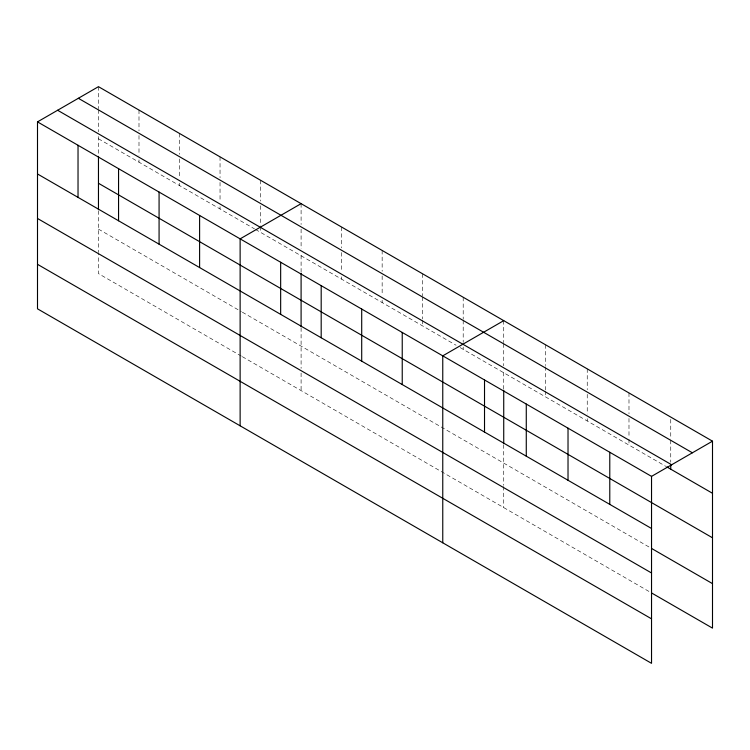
<?xml version="1.0" encoding="UTF-8"?>
<svg xmlns="http://www.w3.org/2000/svg" width="750" height="750" viewBox="0 0 750 750"><rect width="100%" height="100%" fill="white"/><g stroke="black" fill="none" stroke-linecap="round" stroke-linejoin="round"><path stroke-width="0.56" stroke-dasharray="3.75 2.81" d="M301.097 272.156L301.097 253.453M503.728 389.147L503.728 370.434M98.466 138.778L254.494 228.863M255.506 229.444L456.112 345.262M460.162 347.597L665.775 466.312M98.466 229.125L241.322 311.597M242.334 312.188L649.866 547.472M241.322 356.1L98.466 273.619L98.466 253.716M242.334 356.681L649.866 591.966M670.744 419.391L670.744 439.078M670.744 440.231L670.744 462.234M628.987 392.972L628.987 413.812M628.987 418.444L628.987 438.122M628.987 439.284L628.987 445.078M587.241 368.859L587.241 389.7M587.241 394.331L587.241 414.019M587.241 418.65L587.241 420.966M545.484 344.756L545.484 365.597M545.484 366.759L545.484 389.916M545.484 391.069L545.484 396.863M503.728 320.653L503.728 342.647M503.728 343.809L503.728 365.803M503.728 444.759L503.728 485.344M503.728 486.516L503.728 507.591M463.2 297.253L463.2 319.247M463.2 320.409L463.2 342.413M463.2 347.044L463.2 349.359M422.672 273.853L422.672 295.856M422.672 297.009L422.672 319.012M422.672 320.166L422.672 325.959M382.153 250.453L382.153 271.294M382.153 275.934L382.153 295.613M382.153 300.244L382.153 302.559M341.625 227.062L341.625 247.903M341.625 252.534L341.625 272.213M341.625 276.844L341.625 279.159M301.097 203.663L301.097 224.503M301.097 229.134L301.097 248.822M301.097 327.769L301.097 368.363M301.097 373.041L301.097 390.609M260.569 180.262L260.569 201.103M260.569 205.734L260.569 225.422M260.569 226.575L260.569 232.369M220.041 156.862L220.041 177.713M220.041 182.344L220.041 202.022M220.041 206.653L220.041 208.969M179.522 133.472L179.522 154.312M179.522 158.944L179.522 178.622M179.522 183.253L179.522 185.569M138.994 110.072L138.994 130.912M138.994 135.544L138.994 155.231M138.994 159.863L138.994 162.178M98.466 86.672L98.466 108.675M98.466 109.828L98.466 131.831M98.466 136.463L98.466 155.175M98.466 210.787L98.466 252.544"/><path stroke-width="1.12" d="M301.097 273.328L301.097 326.625M503.728 390.319L503.728 443.616M37.5 121.875L651.534 476.381L651.534 663.328L37.5 308.822L37.5 121.875L98.466 86.672L712.5 441.178L712.5 628.125L651.853 593.119M301.097 203.663L240.131 238.856L240.131 425.803M503.728 320.653L442.762 355.847L442.762 542.794M651.534 476.381L712.5 441.178M78.347 98.288L692.381 452.794M57.619 110.259L671.653 464.766M666.769 466.884L712.5 493.284M98.466 183.272L712.5 537.788M37.5 173.972L651.534 528.488M651.853 548.616L712.5 583.631M37.5 218.475L651.534 572.981M37.5 264.319L651.534 618.825M670.744 464.55L670.744 469.181M609.778 452.278L609.778 504.375M568.022 428.166L568.022 480.272M526.275 404.062L526.275 456.169M484.519 379.95L484.519 432.056M402.234 332.447L402.234 384.553M361.706 309.056L361.706 361.153M321.188 285.656L321.188 337.762M280.659 262.256L280.659 314.363M199.603 215.466L199.603 267.562M159.075 192.066L159.075 244.172M118.556 168.666L118.556 220.772M98.466 156.347L98.466 209.634M78.028 145.266L78.028 197.372"/></g></svg>
